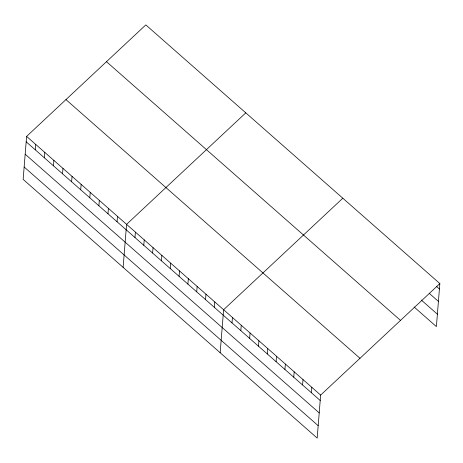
<?xml version="1.0" encoding="UTF-8"?>
<svg xmlns="http://www.w3.org/2000/svg" width="463" height="463" viewBox="0 0 463 463"><rect width="100%" height="100%" fill="white"/><g stroke="black" fill="none" stroke-linecap="round" stroke-linejoin="round"><path stroke-width="0.69" d="M26.611 136.4L23.15 179.412L317.184 438.102L320.645 395.089L439.85 283.587L145.816 24.898L26.611 136.4L320.645 395.089M35.263 149.809L35.697 144.398M44.35 157.802L44.789 152.391M53.442 165.8L53.876 160.389M62.528 173.793L62.962 168.382M71.615 181.791L72.054 176.38M80.707 189.784L81.141 184.378M89.793 197.782L90.227 192.371M98.885 205.78L99.319 200.369M107.972 213.773L108.406 208.362M117.058 221.771L117.492 216.36M123.123 267.365L126.584 224.352L245.789 112.85M134.97 237.525L135.404 232.113M143.79 245.286L144.224 239.875M152.611 253.047L153.045 247.636M161.431 260.808L161.865 255.397M170.251 268.569L170.691 263.158M179.071 276.33L179.511 270.919M187.897 284.091L188.331 278.68M196.717 291.852L197.151 286.441M205.537 299.613L205.971 294.202M214.357 307.374L214.791 301.963M220.156 352.737L223.617 309.724L342.817 198.216M231.998 322.896L232.438 317.485M240.824 330.657L241.258 325.246M249.644 338.418L250.078 333.007M258.464 346.174L258.898 340.768M267.284 353.935L267.718 348.529M276.104 361.696L276.538 356.284M284.924 369.457L285.364 364.045M293.75 377.218L294.184 371.806M302.57 384.979L303.005 379.567M311.391 392.74L311.825 387.328M439.85 283.587L436.389 326.6L414.078 306.969M436.302 286.256L439.416 288.999M429.595 293.646L438.415 301.407M421.301 300.041L437.39 314.192M106.478 61.695L400.512 320.384M65.949 99.603L359.983 358.293M26.177 141.811L320.211 400.501M25.176 154.22L319.215 412.909M24.151 167.004L318.185 425.694"/></g></svg>
